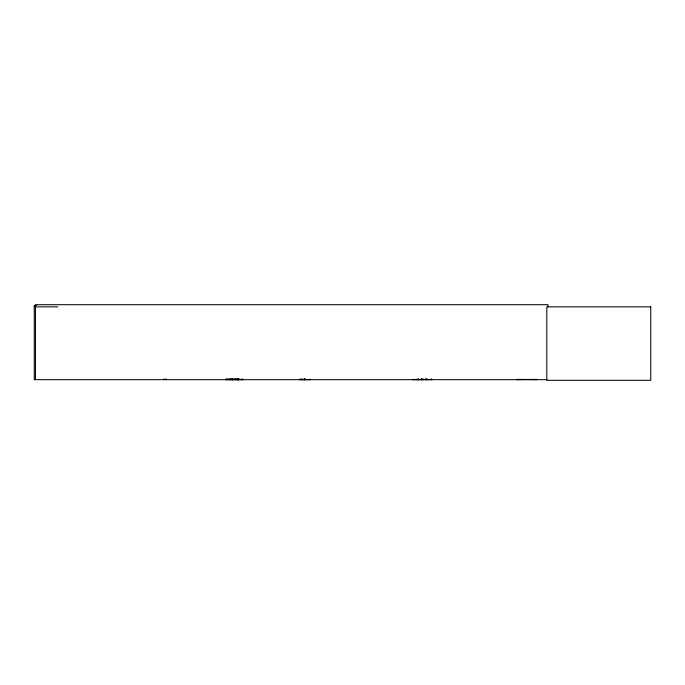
<?xml version="1.0" encoding="UTF-8"?>
<svg xmlns="http://www.w3.org/2000/svg" width="685" height="685" viewBox="0 0 685 685"><rect width="100%" height="100%" fill="white"/><g stroke="black" fill="none" stroke-linecap="round" stroke-linejoin="round"><path stroke-width="1.03" d="M516.807 379.353L536.706 379.644M536.655 379.353L516.807 379.661M234.852 379.601L234.775 379.07M235.169 379.584L235.238 379.07M225.502 379.678L243.218 379.653M36.391 305.476L34.25 305.476L34.25 379.678L546.955 379.678M34.25 306.854L57.745 306.854M225.973 379.199L239.69 379.199M225.947 379.379L239.716 379.396M516.747 379.499L536.706 379.499M241.514 379.601L241.454 379.122M242.901 379.601L242.85 379.122M234.844 379.584L234.895 379.07M431.79 379.601L413.012 379.678L413.226 379.122L413.252 379.678M431.567 379.601L431.524 379.122M422.362 379.584L422.294 378.916M427.705 379.584L427.671 379.07M548.026 306.854L548.026 304.705L35.457 304.705L35.457 379.678M431.481 379.07L431.481 379.678M426.378 378.916L426.378 379.678M426.061 378.916L426.061 379.678M423.416 379.07L423.416 379.678M421.943 378.916L421.943 379.678M421.635 378.916L421.635 379.678M421.318 378.916L421.318 379.678M418.98 378.916L418.98 379.678M418.629 378.916L418.629 379.678M416.215 379.07L416.215 379.678M310.305 379.07L310.296 379.678L299.276 379.653L299.285 379.07M304.979 378.916L304.988 379.678M304.594 378.916L304.611 379.678M304.243 378.762L304.243 379.678M302.102 378.762L302.102 379.678M301.023 378.762L301.023 379.678M242.798 379.07L242.798 379.678M241.385 379.07L241.385 379.678M238.5 378.762L238.5 379.678M238.089 378.916L238.089 379.678M237.806 378.916L237.806 379.678M237.421 378.762L237.421 379.678M237.267 378.916L237.267 379.678M237.044 378.916L237.044 379.678M232.489 379.07L232.489 379.678M232.206 378.916L232.206 379.678M231.932 378.916L231.932 379.678M230.34 378.916L230.34 379.678M230.117 378.916L230.117 379.678M227.223 379.07L227.223 379.678M225.999 379.07L225.999 379.678M166.13 378.762L166.13 379.678M163.98 378.762L163.98 379.678M425.342 379.524L425.385 379.07L425.342 379.524M650.75 306.854L546.818 306.854L546.818 380.295L650.75 380.295L650.75 306.854M417.567 379.601L417.542 379.122L417.507 379.678"/></g></svg>
